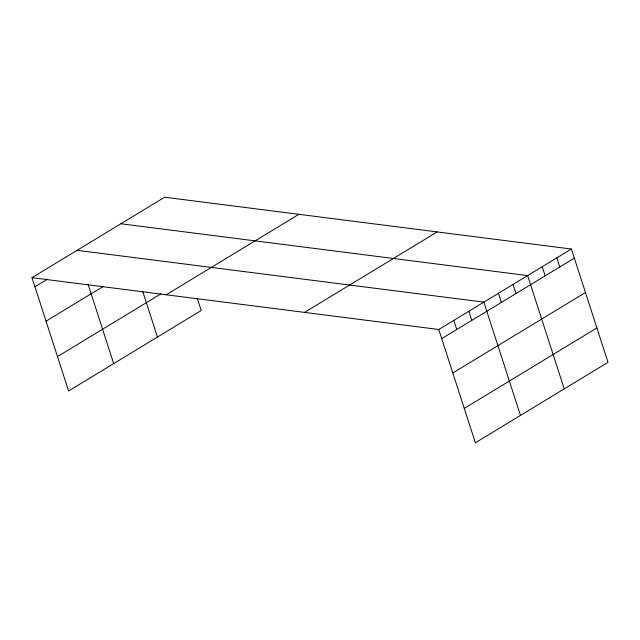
<?xml version="1.0" encoding="UTF-8"?>
<svg xmlns="http://www.w3.org/2000/svg" width="640" height="640" viewBox="0 0 640 640"><rect width="100%" height="100%" fill="white"/><g stroke="black" fill="none" stroke-linecap="round" stroke-linejoin="round"><path stroke-width="0.96" d="M32 277.672L164.624 197.208L571.408 249.032L608 362.328L475.376 442.792L438.776 329.496L32 277.672L68.592 390.968L201.224 310.504L197.32 298.424M34.944 286.792L47.472 279.192M46.048 321.168L103.304 286.44M57.488 356.592L160.936 293.832M166.24 294.776L298.864 214.312M304.544 312.392L437.168 231.928M438.776 329.496L571.408 249.032M441.72 338.608L574.352 258.144M452.824 372.992L585.456 292.528M464.264 408.416L596.896 327.944M120.864 223.76L527.64 275.584L564.232 388.88M77.096 250.312L483.872 302.136L520.464 415.432M556.816 257.88L559.76 267M542.224 266.728L545.176 275.848M513.048 284.432L515.992 293.552M498.464 293.288L501.408 302.4M468.84 311.256L471.784 320.376M453.808 320.376L456.752 329.496M142.736 291.496L157.456 337.056M88.144 284.52L113.688 363.616"/></g></svg>
